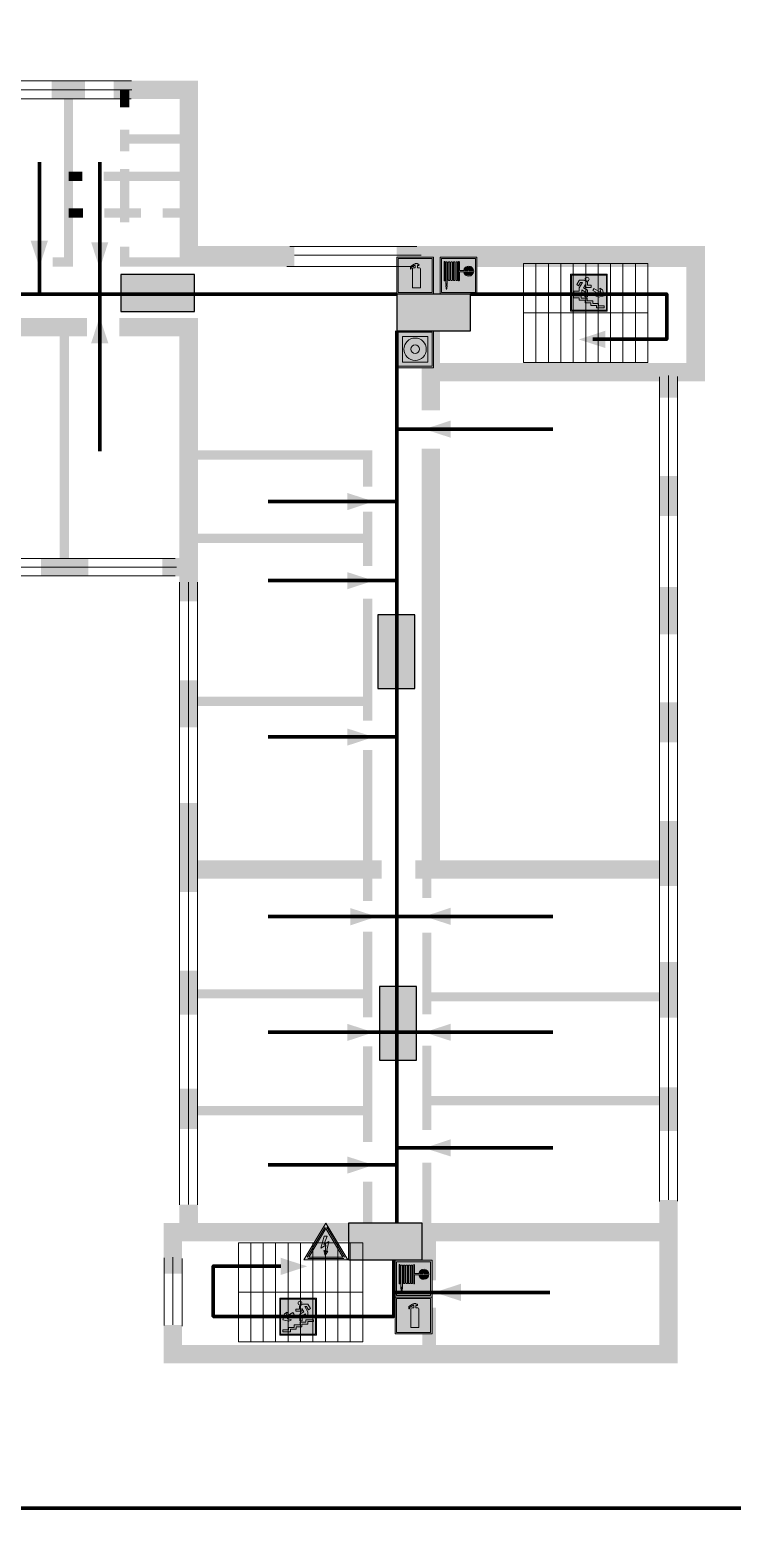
# Model space of a CAD drawing. Header units: millimetres. Extents: x 13114 to 67229, y 22859 to 38520.
# Drawn here: x 23107.4 to 23259.9, y 25458.7 to 25782.8 of the extents above; entities that cross this region are included whole.
import ezdxf

# ---------------------------------------------------------------- set-up
doc = ezdxf.new("R2010")
doc.units = ezdxf.units.MM
doc.layers.add('План_Штампы', color=7, linetype='Continuous')

# ---------------------------------------------------------------- blocks, each defined once
blk = doc.blocks.new('A$C7B4425F7')
at = {"true_color": 0xffffff}
blk.add_hatch(color=7, dxfattribs=at).paths.add_polyline_path([(0, 0), (-16, 0), (-16, -8), (0, -8)])
h = blk.add_hatch(color=126)
h.paths.add_polyline_path([(-0.2, -0.2), (-15.8, -0.2), (-15.8, -7.8), (-0.2, -7.8)])
h.paths.add_polyline_path([(-11.76, -2.03), (-11.76, -3.66), (-11.17, -3.66, -0.568275), (-11.17, -6.18), (-12.58, -6.18), (-12.58, -2.03)], flags=16)
h.paths.add_polyline_path([(-13.33, -4.12, -0.495768), (-13.59, -6.18), (-15.03, -6.18), (-15.03, -2.03), (-13.59, -2.03, -0.487973)], flags=16)
h.paths.add_polyline_path([(-10.25, -2.03), (-9.48, -2.03), (-9.48, -6.18), (-10.25, -6.18)], flags=16)
h.paths.add_polyline_path([(-13.84, -3.69), (-14.24, -3.69), (-14.24, -3.03), (-13.9, -3.03, -0.692621)], flags=0)
h.paths.add_polyline_path([(-9.15, -2.03), (-8.4, -2.03), (-8.04, -3.07), (-7.68, -2.03), (-6.93, -2.03), (-7.64, -4.1), (-6.93, -6.18), (-7.68, -6.18), (-8.04, -5.14), (-8.4, -6.18), (-9.15, -6.18), (-8.44, -4.1)], flags=16)
h.paths.add_polyline_path([(-11.76, -4.46), (-11.42, -4.46, -0.692621), (-11.36, -5.12), (-11.76, -5.12)], flags=0)
h.paths.add_polyline_path([(-13.9, -5.2), (-14.24, -5.2), (-14.24, -4.55), (-13.84, -4.55, -0.708038)], flags=0)
edge = h.paths.add_edge_path(flags=16)
edge.add_ellipse((-5.51, -4.08), major_axis=(0, 2.05), ratio=0.586184, start_angle=0, end_angle=360)
edge = h.paths.add_edge_path(flags=0)
edge.add_ellipse((-5.51, -4.08), major_axis=(0, 1.14), ratio=0.454828, start_angle=0, end_angle=360)
h.paths.add_polyline_path([(-4.13, -4.96, 0.377264), (-3.48, -4.52, 0.0555), (-3.16, -2.03), (-1.66, -2.03), (-1.66, -4.96), (-0.96, -4.96), (-0.96, -7.01), (-1.75, -7.01), (-1.75, -6.18), (-3.3, -6.18), (-3.3, -7.02), (-4.13, -7.02)], flags=16)
h.paths.add_polyline_path([(-2.73, -2.91), (-2.28, -2.91), (-2.28, -4.96), (-3.05, -4.96, 0.079136)], flags=0)
at = {"color": 126}
blk.add_lwpolyline([(-16, -8), (0, -8), (0, 0), (-16, 0)], close=True, dxfattribs=at)
blk = doc.blocks.new('вниз')
at = {"lineweight": 0, "true_color": 0xffffff}
h = blk.add_hatch(color=7, dxfattribs=at)
h.dxf.hatch_style = 1
h.paths.add_polyline_path([(40994.51, -4472.22), (40986.51, -4472.22), (40986.51, -4480.22), (40994.51, -4480.22)])
h.paths.add_polyline_path([(40994.31, -4472.42), (40994.31, -4480.01), (40986.71, -4480.01), (40986.71, -4472.42)], flags=16)
h.paths.add_polyline_path([(40988.43, -4473.53), (40989.43, -4473.53), (40990.19, -4473.96), (40990.19, -4474.6), (40991, -4474.6), (40991, -4475.06), (40989.73, -4475.06), (40989.73, -4474.46), (40989.3, -4475.18), (40990.17, -4475.7), (40990.17, -4477.11), (40989.63, -4477.11), (40989.63, -4476.01), (40988.94, -4475.59), (40988.94, -4476.46), (40988.94, -4476.46), (40987.47, -4476.46), (40987.26, -4476.46), (40987.26, -4475.92), (40988.4, -4475.92), (40988.4, -4475.2), (40989.1, -4473.99), (40988.66, -4473.99), (40988.24, -4474.7), (40987.86, -4474.47), (40988.41, -4473.56)], flags=0)
h.paths.add_polyline_path([(40990.55, -4473.29, -1), (40989.69, -4473.29, -1)], flags=0)
h.paths.add_polyline_path([(40988.85, -4476.89), (40988.85, -4477.43), (40990.1, -4477.43), (40990.1, -4477.99), (40991.34, -4477.99), (40991.34, -4478.54), (40992.59, -4478.54), (40992.59, -4479.09), (40993.83, -4479.09), (40993.83, -4479.52), (40992.17, -4479.52), (40992.17, -4478.97), (40990.91, -4478.97), (40990.91, -4478.41), (40989.68, -4478.41), (40989.68, -4477.86), (40988.43, -4477.86), (40988.43, -4477.31), (40987.6, -4477.31), (40987.18, -4477.31), (40987.18, -4476.89)], flags=0)
h.paths.add_polyline_path([(40991.61, -4475.33), (40993.12, -4476.2), (40992.9, -4475.27), (40993.48, -4475.6), (40993.83, -4476.88), (40992.56, -4477.22), (40991.97, -4476.88), (40992.9, -4476.61), (40991.38, -4475.74), (40991.58, -4475.39)], flags=0)
h.paths.add_polyline_path([(40990.19, -4473.96), (40989.43, -4473.53), (40988.43, -4473.53), (40988.41, -4473.56), (40987.86, -4474.47), (40988.24, -4474.7), (40988.66, -4473.99), (40989.1, -4473.99), (40988.4, -4475.2), (40988.4, -4475.92), (40987.26, -4475.92), (40987.26, -4476.46), (40987.47, -4476.46), (40988.94, -4476.46), (40988.94, -4476.27), (40988.94, -4475.59), (40989.63, -4476.01), (40989.63, -4477.11), (40990.17, -4477.11), (40990.17, -4475.7), (40989.3, -4475.18), (40989.73, -4474.46), (40989.73, -4475.06), (40991, -4475.06), (40991, -4474.6), (40990.19, -4474.6)], flags=0)
h.paths.add_polyline_path([(40990.55, -4473.29, 1), (40989.69, -4473.29, 1)], flags=0)
h.paths.add_polyline_path([(40991.61, -4475.33), (40991.58, -4475.39), (40991.38, -4475.74), (40992.9, -4476.61), (40991.97, -4476.88), (40992.56, -4477.22), (40993.83, -4476.88), (40993.48, -4475.6), (40992.9, -4475.27), (40993.12, -4476.2)], flags=0)
h.paths.add_polyline_path([(40990.1, -4477.43), (40988.85, -4477.43), (40988.85, -4476.89), (40987.18, -4476.89), (40987.18, -4477.31), (40987.6, -4477.31), (40988.43, -4477.31), (40988.43, -4477.86), (40989.68, -4477.86), (40989.68, -4478.41), (40990.91, -4478.41), (40990.91, -4478.97), (40992.17, -4478.97), (40992.17, -4479.52), (40993.83, -4479.52), (40993.83, -4479.09), (40992.59, -4479.09), (40992.59, -4478.54), (40991.34, -4478.54), (40991.34, -4477.99), (40990.1, -4477.99)], flags=0)
at = {"lineweight": 0}
h = blk.add_hatch(color=126, dxfattribs=at)
h.dxf.hatch_style = 1
h.paths.add_polyline_path([(40994.31, -4472.42), (40986.71, -4472.42), (40986.71, -4480.01), (40994.31, -4480.01)])
h.paths.add_polyline_path([(40988.43, -4473.53), (40989.43, -4473.53), (40990.19, -4473.96), (40990.19, -4474.6), (40991, -4474.6), (40991, -4475.06), (40989.73, -4475.06), (40989.73, -4474.46), (40989.3, -4475.18), (40990.17, -4475.7), (40990.17, -4477.11), (40989.63, -4477.11), (40989.63, -4476.01), (40988.94, -4475.59), (40988.94, -4476.46), (40988.94, -4476.46), (40987.47, -4476.46), (40987.26, -4476.46), (40987.26, -4475.92), (40988.4, -4475.92), (40988.4, -4475.2), (40989.1, -4473.99), (40988.66, -4473.99), (40988.24, -4474.7), (40987.86, -4474.47), (40988.41, -4473.56)], flags=16)
h.paths.add_polyline_path([(40990.55, -4473.29, -1), (40989.69, -4473.29, -1)], flags=16)
h.paths.add_polyline_path([(40988.85, -4476.89), (40988.85, -4477.43), (40990.1, -4477.43), (40990.1, -4477.99), (40991.34, -4477.99), (40991.34, -4478.54), (40992.59, -4478.54), (40992.59, -4479.09), (40993.83, -4479.09), (40993.83, -4479.52), (40992.17, -4479.52), (40992.17, -4478.97), (40990.91, -4478.97), (40990.91, -4478.41), (40989.68, -4478.41), (40989.68, -4477.86), (40988.43, -4477.86), (40988.43, -4477.31), (40987.6, -4477.31), (40987.18, -4477.31), (40987.18, -4476.89)], flags=16)
h.paths.add_polyline_path([(40991.61, -4475.33), (40993.12, -4476.2), (40992.9, -4475.27), (40993.48, -4475.6), (40993.83, -4476.88), (40992.56, -4477.22), (40991.97, -4476.88), (40992.9, -4476.61), (40991.38, -4475.74), (40991.58, -4475.39)], flags=16)
at = {"lineweight": 0, "true_color": 0xffffff}
h = blk.add_hatch(color=7, dxfattribs=at)
h.dxf.hatch_style = 1
h.paths.add_polyline_path([(40989.73, -4474.46), (40989.73, -4475.06), (40991, -4475.06), (40991, -4474.6), (40990.19, -4474.6), (40990.19, -4473.96), (40989.43, -4473.53), (40988.43, -4473.53), (40988.41, -4473.56), (40987.86, -4474.47), (40988.24, -4474.7), (40988.66, -4473.99), (40989.1, -4473.99), (40988.4, -4475.2), (40988.4, -4475.92), (40987.26, -4475.92), (40987.26, -4476.46), (40987.47, -4476.46), (40988.94, -4476.46), (40988.94, -4475.59), (40989.63, -4476.01), (40989.63, -4477.11), (40990.17, -4477.11), (40990.17, -4475.7), (40989.3, -4475.18)])
h.paths.add_polyline_path([(40989.69, -4473.29, 1), (40990.55, -4473.29, 1)])
h.paths.add_polyline_path([(40991.61, -4475.33), (40991.58, -4475.39), (40991.38, -4475.74), (40992.9, -4476.61), (40991.97, -4476.88), (40992.56, -4477.22), (40993.83, -4476.88), (40993.48, -4475.6), (40992.9, -4475.27), (40993.12, -4476.2)])
h.paths.add_polyline_path([(40990.1, -4477.43), (40988.85, -4477.43), (40988.85, -4476.89), (40987.18, -4476.89), (40987.18, -4477.31), (40987.6, -4477.31), (40988.43, -4477.31), (40988.43, -4477.86), (40989.68, -4477.86), (40989.68, -4478.41), (40990.91, -4478.41), (40990.91, -4478.97), (40992.17, -4478.97), (40992.17, -4479.52), (40993.83, -4479.52), (40993.83, -4479.09), (40992.59, -4479.09), (40992.59, -4478.54), (40991.34, -4478.54), (40991.34, -4477.99), (40990.1, -4477.99)])
at = {"color": 126, "lineweight": 0}
for points in [[(40986.51, -4472.22), (40994.51, -4472.22), (40994.51, -4480.22), (40986.51, -4480.22)], [(40986.71, -4472.42), (40994.31, -4472.42), (40994.31, -4480.01), (40986.71, -4480.01)]]:
    blk.add_lwpolyline(points, close=True, dxfattribs=at)
for points in [[(40987.47, -4476.46), (40987.26, -4476.46), (40987.26, -4475.92), (40988.4, -4475.92), (40988.4, -4475.2), (40989.1, -4473.99), (40988.66, -4473.99), (40988.24, -4474.7), (40987.86, -4474.47), (40988.41, -4473.56), (40988.43, -4473.53), (40989.43, -4473.53), (40990.19, -4473.96), (40990.19, -4474.6), (40991, -4474.6), (40991, -4475.06), (40989.73, -4475.06), (40989.73, -4474.46), (40989.3, -4475.18), (40990.17, -4475.7), (40990.17, -4477.11), (40989.63, -4477.11), (40989.63, -4476.01), (40988.94, -4475.59), (40988.94, -4476.46)], [(40987.6, -4477.31), (40987.18, -4477.31), (40987.18, -4476.89), (40988.85, -4476.89), (40988.85, -4477.43), (40990.1, -4477.43), (40990.1, -4477.99), (40991.34, -4477.99), (40991.34, -4478.54), (40992.59, -4478.54), (40992.59, -4479.09), (40993.83, -4479.09), (40993.83, -4479.52), (40992.17, -4479.52), (40992.17, -4478.97), (40990.91, -4478.97), (40990.91, -4478.41), (40989.68, -4478.41), (40989.68, -4477.86), (40988.43, -4477.86), (40988.43, -4477.31), (40987.6, -4477.31)], [(40987.47, -4476.46), (40988.94, -4476.46), (40988.94, -4476.27)], [(40991.58, -4475.39), (40991.38, -4475.74), (40992.9, -4476.61), (40991.97, -4476.88), (40992.56, -4477.22), (40993.83, -4476.88), (40993.48, -4475.6), (40992.9, -4475.27), (40993.12, -4476.2), (40991.61, -4475.33), (40991.58, -4475.39)]]:
    blk.add_lwpolyline(points, dxfattribs=at)
blk.add_circle((40990.12, -4473.29), 0.432, dxfattribs=at)
blk = doc.blocks.new('A$C32E8229D')
at = {"true_color": 0xffffff}
blk.add_hatch(color=7, dxfattribs=at).paths.add_polyline_path([(0, 0), (0, -8), (16, -8), (16, 0)])
h = blk.add_hatch(color=126)
h.paths.add_polyline_path([(0.2, -0.2), (15.8, -0.2), (15.8, -7.8), (0.2, -7.8)])
h.paths.add_polyline_path([(13.49, -2.05), (12.08, -2.05), (11.37, -2.63, 0.162397), (11.29, -2.84), (11.29, -3.63), (10.35, -3.63), (10.35, -4.05), (11.68, -4.05), (11.68, -3.48), (12.26, -4.28), (11.29, -5.1), (11.29, -6.78), (11.85, -6.78), (11.85, -5.44), (12.8, -4.64), (12.8, -5.94), (14.46, -5.94), (14.46, -5.39), (13.45, -5.39), (13.45, -3.97), (12.46, -2.59), (13.15, -2.59), (13.69, -3.34), (14.18, -3)], flags=16)
h.paths.add_polyline_path([(10.74, -1.82, 1), (11.8, -1.82, 1)], flags=16)
h.paths.add_polyline_path([(9.39, -3.59), (5.99, -3.59), (6.56, -3.03), (5.91, -3.03), (5.1, -3.83), (5.91, -4.64), (6.56, -4.64), (5.99, -4.09), (9.39, -4.09)], flags=16)
h.paths.add_polyline_path([(4.29, -1.08), (1.72, -1.08), (1.72, -6.6), (4.29, -6.6)], flags=16)
at = {"color": 126}
blk.add_lwpolyline([(16, -8), (0, -8), (0, 0), (16, 0)], close=True, dxfattribs=at)
blk = doc.blocks.new('вниз 3')
at = {"lineweight": 0, "true_color": 0xffffff}
h = blk.add_hatch(color=7, dxfattribs=at)
h.dxf.hatch_style = 1
h.paths.add_polyline_path([(40997.5, -4475.69), (40997.25, -4475.28), (40995.76, -4476.15), (40995.97, -4475.23), (40995.39, -4475.56), (40995.05, -4476.83), (40996.33, -4477.17), (40996.91, -4476.83), (40996, -4476.55)], flags=0)
h.paths.add_polyline_path([(40999.81, -4473.95), (41000.22, -4473.95), (41000.64, -4474.67), (41001.03, -4474.43), (41000.46, -4473.49), (41000.42, -4473.49), (40999.43, -4473.49), (40998.68, -4473.92), (40998.68, -4474.57), (40997.88, -4474.57), (40997.88, -4475), (40999.14, -4475), (40999.14, -4474.43), (40999.14, -4474.38), (40999.59, -4475.15), (40998.72, -4475.67), (40998.72, -4477.06), (40999.24, -4477.06), (40999.24, -4475.96), (40999.95, -4475.56), (40999.95, -4476.43), (41001.61, -4476.43), (41001.61, -4475.88), (41000.47, -4475.88), (41000.47, -4475.12)], flags=0)
h.paths.add_polyline_path([(40999.2, -4473.24, 1), (40998.35, -4473.24, 1)], flags=0)
h.paths.add_polyline_path([(41000.46, -4477.26), (41001.69, -4477.26), (41001.69, -4476.84), (41000.03, -4476.84), (41000.03, -4477.39), (40998.78, -4477.39), (40998.78, -4477.95), (40997.53, -4477.95), (40997.53, -4478.5), (40996.29, -4478.5), (40996.29, -4479.06), (40995.05, -4479.06), (40995.05, -4479.48), (40995.29, -4479.48), (40996.72, -4479.48), (40996.72, -4478.92), (40997.97, -4478.92), (40997.97, -4478.36), (40999.2, -4478.36), (40999.2, -4477.81), (41000.46, -4477.81)], flags=0)
h.paths.add_polyline_path([(41002.37, -4472.17), (40994.37, -4472.17), (40994.37, -4480.17), (41002.37, -4480.17)])
h.paths.add_polyline_path([(41002.16, -4479.96), (40994.57, -4479.96), (40994.57, -4472.37), (41002.16, -4472.37)], flags=16)
h.paths.add_polyline_path([(41001.61, -4475.88), (41001.61, -4476.43), (40999.95, -4476.43), (40999.95, -4475.56), (40999.24, -4475.96), (40999.24, -4477.06), (40998.72, -4477.06), (40998.72, -4475.67), (40999.59, -4475.15), (40999.14, -4474.38), (40999.14, -4474.43), (40999.14, -4475), (40997.88, -4475), (40997.88, -4474.57), (40998.68, -4474.57), (40998.68, -4473.92), (40999.43, -4473.49), (41000.42, -4473.49), (41000.46, -4473.49), (41001.03, -4474.43), (41000.64, -4474.67), (41000.22, -4473.95), (40999.81, -4473.95), (41000.47, -4475.12), (41000.47, -4475.88)], flags=0)
h.paths.add_polyline_path([(41001.69, -4476.84), (41001.69, -4477.26), (41000.46, -4477.26), (41000.46, -4477.81), (40999.2, -4477.81), (40999.2, -4478.36), (40997.97, -4478.36), (40997.97, -4478.92), (40996.72, -4478.92), (40996.72, -4479.48), (40995.05, -4479.48), (40995.05, -4479.06), (40996.29, -4479.06), (40996.29, -4478.5), (40997.53, -4478.5), (40997.53, -4477.95), (40998.78, -4477.95), (40998.78, -4477.39), (41000.03, -4477.39), (41000.03, -4476.84)], flags=0)
h.paths.add_polyline_path([(40998.35, -4473.24, -1), (40999.2, -4473.24, -1)], flags=0)
h.paths.add_polyline_path([(40997.5, -4475.69), (40996, -4476.55), (40996.91, -4476.83), (40996.33, -4477.17), (40995.05, -4476.83), (40995.39, -4475.56), (40995.97, -4475.23), (40995.76, -4476.15), (40997.25, -4475.28)], flags=0)
at = {"lineweight": 0}
h = blk.add_hatch(color=126, dxfattribs=at)
h.dxf.hatch_style = 1
h.paths.add_polyline_path([(41002.16, -4472.37), (40994.57, -4472.37), (40994.57, -4479.96), (41002.16, -4479.96)])
h.paths.add_polyline_path([(40995.97, -4475.23), (40995.76, -4476.15), (40997.25, -4475.28), (40997.5, -4475.69), (40996, -4476.55), (40996.91, -4476.83), (40996.33, -4477.17), (40995.05, -4476.83), (40995.39, -4475.56)], flags=16)
h.paths.add_polyline_path([(40997.88, -4474.57), (40998.68, -4474.57), (40998.68, -4473.92), (40999.43, -4473.49), (41000.42, -4473.49), (41000.46, -4473.49), (41001.03, -4474.43), (41000.64, -4474.67), (41000.22, -4473.95), (40999.81, -4473.95), (41000.47, -4475.12), (41000.47, -4475.88), (41001.61, -4475.88), (41001.61, -4476.43), (40999.95, -4476.43), (40999.95, -4475.56), (40999.24, -4475.96), (40999.24, -4477.06), (40998.72, -4477.06), (40998.72, -4475.67), (40999.59, -4475.15), (40999.14, -4474.38), (40999.14, -4474.43), (40999.14, -4475), (40997.88, -4475)], flags=16)
h.paths.add_polyline_path([(40998.35, -4473.24, -1), (40999.2, -4473.24, -1)], flags=16)
h.paths.add_polyline_path([(40997.53, -4477.95), (40998.78, -4477.95), (40998.78, -4477.39), (41000.03, -4477.39), (41000.03, -4476.84), (41001.69, -4476.84), (41001.69, -4477.26), (41000.46, -4477.26), (41000.46, -4477.81), (40999.2, -4477.81), (40999.2, -4478.36), (40997.97, -4478.36), (40997.97, -4478.92), (40996.72, -4478.92), (40996.72, -4479.48), (40995.05, -4479.48), (40995.05, -4479.06), (40996.29, -4479.06), (40996.29, -4478.5), (40997.53, -4478.5)], flags=16)
at = {"lineweight": 0, "true_color": 0xffffff}
h = blk.add_hatch(color=7, dxfattribs=at)
h.dxf.hatch_style = 1
h.paths.add_polyline_path([(40999.2, -4473.24, 1), (40998.35, -4473.24, 1)])
h.paths.add_polyline_path([(40999.81, -4473.95), (41000.22, -4473.95), (41000.64, -4474.67), (41001.03, -4474.43), (41000.46, -4473.49), (41000.42, -4473.49), (40999.43, -4473.49), (40998.68, -4473.92), (40998.68, -4474.57), (40997.88, -4474.57), (40997.88, -4475), (40999.14, -4475), (40999.14, -4474.43), (40999.14, -4474.38), (40999.59, -4475.15), (40998.72, -4475.67), (40998.72, -4477.06), (40999.24, -4477.06), (40999.24, -4475.96), (40999.95, -4475.56), (40999.95, -4476.43), (41001.61, -4476.43), (41001.61, -4475.88), (41000.47, -4475.88), (41000.47, -4475.12)])
h.paths.add_polyline_path([(40999.2, -4477.81), (41000.46, -4477.81), (41000.46, -4477.26), (41001.69, -4477.26), (41001.69, -4476.84), (41000.03, -4476.84), (41000.03, -4477.39), (40998.78, -4477.39), (40998.78, -4477.95), (40997.53, -4477.95), (40997.53, -4478.5), (40996.29, -4478.5), (40996.29, -4479.06), (40995.05, -4479.06), (40995.05, -4479.48), (40995.29, -4479.48), (40996.72, -4479.48), (40996.72, -4478.92), (40997.97, -4478.92), (40997.97, -4478.36), (40999.2, -4478.36)])
h.paths.add_polyline_path([(40997.5, -4475.69), (40997.25, -4475.28), (40995.76, -4476.15), (40995.97, -4475.23), (40995.39, -4475.56), (40995.05, -4476.83), (40996.33, -4477.17), (40996.91, -4476.83), (40996, -4476.55)])
at = {"color": 126, "lineweight": 0}
for points in [[(40994.37, -4472.17), (41002.37, -4472.17), (41002.37, -4480.17), (40994.37, -4480.17)], [(40994.57, -4472.37), (41002.16, -4472.37), (41002.16, -4479.96), (40994.57, -4479.96)]]:
    blk.add_lwpolyline(points, close=True, dxfattribs=at)
for points in [[(40999.14, -4474.43), (40999.14, -4475), (40997.88, -4475), (40997.88, -4474.57), (40998.68, -4474.57), (40998.68, -4473.92), (40999.43, -4473.49), (41000.42, -4473.49), (41000.46, -4473.49), (41001.03, -4474.43), (41000.64, -4474.67), (41000.22, -4473.95), (40999.81, -4473.95), (41000.47, -4475.12), (41000.47, -4475.88), (41001.61, -4475.88), (41001.61, -4476.43), (40999.95, -4476.43), (40999.95, -4475.56), (40999.24, -4475.96), (40999.24, -4477.06), (40998.72, -4477.06), (40998.72, -4475.67), (40999.59, -4475.15), (40999.14, -4474.38), (40999.14, -4474.43)], [(40995.05, -4476.83), (40995.39, -4475.56), (40995.97, -4475.23), (40995.76, -4476.15), (40997.25, -4475.28), (40997.5, -4475.69), (40996, -4476.55), (40996.91, -4476.83), (40996.33, -4477.17), (40995.05, -4476.83)], [(40995.29, -4479.48), (40995.05, -4479.48), (40995.05, -4479.06), (40996.29, -4479.06), (40996.29, -4478.5), (40997.53, -4478.5), (40997.53, -4477.95), (40998.78, -4477.95), (40998.78, -4477.39), (41000.03, -4477.39), (41000.03, -4476.84), (41001.69, -4476.84), (41001.69, -4477.26), (41000.46, -4477.26), (41000.46, -4477.81), (40999.2, -4477.81), (40999.2, -4478.36), (40997.97, -4478.36), (40997.97, -4478.92), (40996.72, -4478.92), (40996.72, -4479.48), (40995.05, -4479.48)]]:
    blk.add_lwpolyline(points, dxfattribs=at)
blk.add_circle((40998.77, -4473.24), 0.426, dxfattribs=at)
blk = doc.blocks.new('A$C3AD82952')
at = {"true_color": 0xf5f5ff}
h = blk.add_hatch(color=7, dxfattribs=at)
h.dxf.hatch_style = 1
h.paths.add_polyline_path([(8.21, 8.73, 0.414214), (7.89, 9.05), (7.22, 9.05), (7.22, 9.92), (7.59, 9.92, 1), (7.57, 10.36), (7.22, 10.36), (7.22, 10.6), (6.43, 10.6), (6.43, 10.36), (6.01, 10.36), (4.74, 9.59), (4.74, 8.69), (4.98, 8.73), (4.98, 9.26), (6.12, 9.91), (6.43, 9.91), (6.43, 9.05), (5.76, 9.05, 0.414214), (5.44, 8.73), (5.44, 2.2), (8.21, 2.2)], flags=0)
h.paths.add_polyline_path([(12.8, 12.8), (0, 12.8), (0, 0), (12.8, 0)])
h.paths.add_polyline_path([(0.51, 12.29), (12.29, 12.29), (12.29, 0.51), (0.51, 0.51)], flags=16)
h.paths.add_polyline_path([(4.74, 9.59), (6.01, 10.36), (6.43, 10.36), (6.43, 10.6), (7.22, 10.6), (7.22, 10.36), (7.59, 10.36, -0.94586), (7.59, 9.92), (7.22, 9.92), (7.22, 9.05), (7.89, 9.05, -0.414214), (8.21, 8.73), (8.21, 2.2), (5.44, 2.2), (5.44, 8.73, -0.414214), (5.76, 9.05), (6.43, 9.05), (6.43, 9.91), (6.12, 9.91), (4.98, 9.26), (4.98, 8.73), (4.74, 8.69)], flags=0)
h = blk.add_hatch(color=242)
h.dxf.hatch_style = 1
h.paths.add_polyline_path([(12.29, 12.29), (0.51, 12.29), (0.51, 0.51), (12.29, 0.51)])
h.paths.add_polyline_path([(4.74, 8.69), (4.74, 9.59), (6.01, 10.36), (6.43, 10.36), (6.43, 10.6), (7.22, 10.6), (7.22, 10.36), (7.59, 10.36, -0.94586), (7.59, 9.92), (7.22, 9.92), (7.22, 9.05), (7.89, 9.05, -0.414214), (8.21, 8.73), (8.21, 2.2), (5.44, 2.2), (5.44, 8.73, -0.414214), (5.76, 9.05), (6.43, 9.05), (6.43, 9.91), (6.12, 9.91), (4.98, 9.26), (4.98, 8.73)], flags=16)
h = blk.add_hatch(color=7, dxfattribs=at)
h.dxf.hatch_style = 1
h.paths.add_polyline_path([(8.21, 8.73, 0.414214), (7.89, 9.05), (7.22, 9.05), (7.22, 9.92), (7.59, 9.92, 1), (7.57, 10.36), (7.22, 10.36), (7.22, 10.6), (6.43, 10.6), (6.43, 10.36), (6.01, 10.36), (4.74, 9.59), (4.74, 8.69), (4.98, 8.73), (4.98, 9.26), (6.12, 9.91), (6.43, 9.91), (6.43, 9.05), (5.76, 9.05, 0.414214), (5.44, 8.73), (5.44, 2.2), (8.21, 2.2)])
at = {"color": 242, "lineweight": 5}
for p, q in [((0, 0), (0, 12.8)), ((0, 12.8), (12.8, 12.8)), ((7.22, 10.6), (6.43, 10.6)), ((6.43, 10.6), (6.43, 10.36)), ((7.22, 10.36), (7.22, 10.6)), ((12.8, 0), (12.8, 12.8)), ((6.01, 10.36), (4.74, 9.59)), ((4.74, 9.59), (4.74, 8.69)), ((4.74, 8.69), (4.98, 8.73)), ((4.98, 9.26), (6.12, 9.91)), ((4.98, 8.73), (4.98, 9.26)), ((5.44, 2.2), (5.44, 8.73)), ((5.76, 9.05), (6.43, 9.05)), ((6.01, 10.36), (6.43, 10.36)), ((6.12, 9.91), (6.43, 9.91)), ((6.43, 9.91), (6.43, 9.05)), ((7.59, 10.36), (7.22, 10.36)), ((7.22, 9.05), (7.22, 9.92)), ((7.59, 9.92), (7.22, 9.92)), ((7.89, 9.05), (7.22, 9.05)), ((8.21, 2.2), (8.21, 8.73)), ((0, 0), (12.8, 0)), ((5.44, 2.2), (8.21, 2.2))]:
    blk.add_line(p, q, dxfattribs=at)
blk.add_lwpolyline([(0.51, 12.29), (12.29, 12.29), (12.29, 0.51), (0.51, 0.51)], close=True, dxfattribs=at)
for centre, radius, start, end in [((5.76, 8.73), 0.32, 90, 180), ((7.58, 10.14), 0.223, 273.1875, 86.8125), ((7.89, 8.73), 0.32, 0, 90)]:
    blk.add_arc(centre, radius, start, end, dxfattribs=at)
blk = doc.blocks.new('A$C37112FD5')
at = {"true_color": 0xf5f5ff}
h = blk.add_hatch(color=7, dxfattribs=at)
h.dxf.hatch_style = 1
h.paths.add_polyline_path([(12.8, -7.4), (0, -7.4), (0, -20.2), (12.8, -20.2)])
h.paths.add_polyline_path([(12.29, -7.91), (12.29, -19.69), (0.51, -19.69), (0.51, -7.91)], flags=16)
h.paths.add_polyline_path([(4.98, -9.04, -0.42597), (5.17, -9.22), (5.17, -12.25), (5.17, -15.29, -0.432244), (4.98, -15.47), (4.83, -15.47, -0.42597), (4.64, -15.29), (4.64, -12.25), (4.64, -9.22, -0.432244), (4.83, -9.04)], flags=0)
h.paths.add_polyline_path([(4.28, -9.22), (4.28, -12.25), (4.28, -15.29, -0.432244), (4.09, -15.47), (3.94, -15.47, -0.42597), (3.75, -15.29), (3.75, -12.25), (3.75, -9.22, -0.432244), (3.94, -9.04), (4.09, -9.04, -0.42597)], flags=0)
h.paths.add_polyline_path([(5.72, -9.04), (5.87, -9.04, -0.42597), (6.06, -9.22), (6.06, -12.25), (6.06, -15.29, -0.432244), (5.87, -15.47), (5.72, -15.47, -0.42597), (5.53, -15.29), (5.53, -12.25), (5.53, -9.22, -0.432244)], flags=0)
h.paths.add_polyline_path([(6.42, -8.9), (6.5, -8.9, -0.42597), (6.69, -9.08), (6.69, -12.03), (8.21, -12.03, -15.824349), (8.21, -12.47), (6.69, -12.47), (6.69, -15.42, -0.432244), (6.5, -15.6), (6.42, -15.6)], flags=0)
h.paths.add_polyline_path([(3.39, -9.22), (3.39, -12.25), (3.39, -15.29, -0.432244), (3.2, -15.47), (3.05, -15.47, -0.42597), (2.85, -15.29), (2.85, -12.25), (2.85, -9.22, -0.432244), (3.05, -9.04), (3.2, -9.04, -0.42597)], flags=0)
h.paths.add_polyline_path([(2.5, -9.22), (2.5, -16.71), (1.96, -16.71), (1.96, -9.22, -0.432244), (2.15, -9.04), (2.31, -9.04, -0.42597)], flags=0)
h.paths.add_polyline_path([(1.61, -8.9), (1.61, -15.6), (1.57, -15.6, -0.42597), (1.37, -15.42), (1.37, -12.03), (1.37, -9.09, -0.432244), (1.57, -8.9)], flags=0)
h.paths.add_polyline_path([(9.76, -10.81), (9.76, -12.03), (8.49, -12.03, -0.336371)], flags=0)
h.paths.add_polyline_path([(8.49, -12.47), (9.76, -12.47), (9.76, -13.7, -0.336371)], flags=0)
h.paths.add_polyline_path([(10.11, -10.81, -0.336371), (11.38, -12.03), (10.11, -12.03)], flags=0)
h.paths.add_polyline_path([(10.11, -12.47), (11.38, -12.47, -0.336371), (10.11, -13.7)], flags=0)
h.paths.add_polyline_path([(2.5, -16.84), (2.5, -17.05), (1.97, -17.05), (1.97, -16.84)], flags=0)
h.paths.add_polyline_path([(2.5, -17.24, -0.033778), (2.24, -18.6, -0.033778), (1.97, -17.24)], flags=0)
h = blk.add_hatch(color=242)
h.dxf.hatch_style = 1
h.paths.add_polyline_path([(12.29, -7.91), (0.51, -7.91), (0.51, -19.69), (12.29, -19.69)])
h.paths.add_polyline_path([(6.42, -15.6), (6.42, -8.9), (6.5, -8.9, -0.42597), (6.69, -9.08), (6.69, -12.03), (8.21, -12.03, -15.824349), (8.21, -12.47), (6.69, -12.47), (6.69, -15.42, -0.432244), (6.5, -15.6)], flags=16)
h.paths.add_polyline_path([(5.87, -15.47), (5.72, -15.47, -0.42597), (5.53, -15.29), (5.53, -12.25), (5.53, -9.22, -0.432244), (5.72, -9.04), (5.87, -9.04, -0.42597), (6.06, -9.22), (6.06, -12.25), (6.06, -15.29, -0.432244)], flags=16)
h.paths.add_polyline_path([(4.98, -15.47), (4.83, -15.47, -0.42597), (4.64, -15.29), (4.64, -12.25), (4.64, -9.22, -0.432244), (4.83, -9.04), (4.98, -9.04, -0.42597), (5.17, -9.22), (5.17, -12.25), (5.17, -15.29, -0.432244)], flags=16)
h.paths.add_polyline_path([(4.09, -15.47), (3.94, -15.47, -0.42597), (3.75, -15.29), (3.75, -12.25), (3.75, -9.22, -0.432244), (3.94, -9.04), (4.09, -9.04, -0.42597), (4.28, -9.22), (4.28, -12.25), (4.28, -15.29, -0.432244)], flags=16)
h.paths.add_polyline_path([(3.2, -15.47), (3.05, -15.47, -0.42597), (2.85, -15.29), (2.85, -12.25), (2.85, -9.22, -0.432244), (3.05, -9.04), (3.2, -9.04, -0.42597), (3.39, -9.22), (3.39, -12.25), (3.39, -15.29, -0.432244)], flags=16)
h.paths.add_polyline_path([(2.5, -17.05), (1.97, -17.05), (1.97, -16.84), (2.5, -16.84)], flags=16)
h.paths.add_polyline_path([(2.5, -17.24, -0.033778), (2.24, -18.6, -0.033778), (1.97, -17.24)], flags=16)
h.paths.add_polyline_path([(2.5, -16.71), (1.96, -16.71), (1.96, -9.22, -0.432244), (2.15, -9.04), (2.31, -9.04, -0.42597), (2.5, -9.22)], flags=16)
h.paths.add_polyline_path([(1.61, -15.6), (1.57, -15.6, -0.42597), (1.37, -15.42), (1.37, -12.03), (1.37, -9.09, -0.432244), (1.57, -8.9), (1.61, -8.9)], flags=16)
h.paths.add_polyline_path([(8.49, -12.47), (9.76, -12.47), (9.76, -13.7, -0.336371)], flags=0)
h.paths.add_polyline_path([(10.11, -13.7), (10.11, -12.47), (11.38, -12.47, -0.336371)], flags=0)
h.paths.add_polyline_path([(8.49, -12.03, -0.336371), (9.76, -10.81), (9.76, -12.03)], flags=0)
h.paths.add_polyline_path([(10.11, -12.03), (10.11, -10.81, -0.336371), (11.38, -12.03)], flags=0)
h = blk.add_hatch(color=7, dxfattribs=at)
h.dxf.hatch_style = 1
h.paths.add_polyline_path([(1.61, -8.9), (1.57, -8.9, 0.432244), (1.37, -9.09), (1.37, -12.03), (1.37, -15.42, 0.42597), (1.57, -15.6), (1.61, -15.6)])
h.paths.add_polyline_path([(2.5, -9.22, 0.42597), (2.31, -9.04), (2.15, -9.04, 0.432244), (1.96, -9.22), (1.96, -16.71), (2.5, -16.71)])
h.paths.add_polyline_path([(2.5, -16.84), (1.97, -16.84), (1.97, -17.05), (2.5, -17.05)])
h.paths.add_polyline_path([(2.5, -17.24), (1.97, -17.24, 0.033778), (2.24, -18.6, 0.033778)])
h.paths.add_polyline_path([(3.39, -12.25), (3.39, -9.22, 0.42597), (3.2, -9.04), (3.05, -9.04, 0.432244), (2.85, -9.22), (2.85, -12.25), (2.85, -15.29, 0.42597), (3.05, -15.47), (3.2, -15.47, 0.432244), (3.39, -15.29)])
h.paths.add_polyline_path([(4.28, -12.25), (4.28, -9.22, 0.42597), (4.09, -9.04), (3.94, -9.04, 0.432244), (3.75, -9.22), (3.75, -12.25), (3.75, -15.29, 0.42597), (3.94, -15.47), (4.09, -15.47, 0.432244), (4.28, -15.29)])
h.paths.add_polyline_path([(5.17, -12.25), (5.17, -9.22, 0.42597), (4.98, -9.04), (4.83, -9.04, 0.432244), (4.64, -9.22), (4.64, -12.25), (4.64, -15.29, 0.42597), (4.83, -15.47), (4.98, -15.47, 0.432244), (5.17, -15.29)])
h.paths.add_polyline_path([(6.06, -12.25), (6.06, -9.22, 0.42597), (5.87, -9.04), (5.72, -9.04, 0.432244), (5.53, -9.22), (5.53, -12.25), (5.53, -15.29, 0.42597), (5.72, -15.47), (5.87, -15.47, 0.432244), (6.06, -15.29)])
h.paths.add_polyline_path([(6.69, -12.47), (8.21, -12.47, 15.824349), (8.21, -12.03), (6.69, -12.03), (6.69, -9.08, 0.42597), (6.5, -8.9), (6.42, -8.9), (6.42, -15.6), (6.5, -15.6, 0.432244), (6.69, -15.42)])
h.paths.add_polyline_path([(8.49, -12.47), (9.76, -12.47), (9.76, -13.7, -0.336371)], flags=16)
h.paths.add_polyline_path([(8.49, -12.03, -0.336371), (9.76, -10.81), (9.76, -12.03)], flags=16)
h.paths.add_polyline_path([(10.11, -12.47), (11.38, -12.47, -0.336371), (10.11, -13.7)], flags=16)
h.paths.add_polyline_path([(10.11, -12.03), (10.11, -10.81, -0.336371), (11.38, -12.03)], flags=16)
h = blk.add_hatch(color=242)
h.dxf.hatch_style = 1
h.paths.add_polyline_path([(9.76, -10.81, 0.336371), (8.49, -12.03), (9.76, -12.03)])
h.paths.add_polyline_path([(10.11, -10.81), (10.11, -12.03), (11.38, -12.03, 0.336371)])
h.paths.add_polyline_path([(11.38, -12.47), (10.11, -12.47), (10.11, -13.7, 0.336371)])
h.paths.add_polyline_path([(9.76, -12.47), (8.49, -12.47, 0.336371), (9.76, -13.7)])
at = {"color": 242, "lineweight": 5}
for p, q in [((0, -20.2), (0, -7.4)), ((0, -7.4), (12.8, -7.4)), ((1.37, -12.03), (1.37, -9.08)), ((1.57, -8.9), (1.61, -8.9)), ((1.61, -8.9), (1.61, -15.6)), ((1.96, -16.71), (1.96, -9.22)), ((2.15, -9.04), (2.31, -9.04)), ((2.5, -16.71), (2.5, -9.22)), ((2.85, -12.25), (2.85, -9.22)), ((3.05, -9.04), (3.2, -9.04)), ((3.39, -12.25), (3.39, -9.22)), ((3.75, -12.25), (3.75, -9.22)), ((3.94, -9.04), (4.09, -9.04)), ((4.28, -12.25), (4.28, -9.22)), ((4.64, -12.25), (4.64, -9.22)), ((4.83, -9.04), (4.98, -9.04)), ((5.17, -12.25), (5.17, -9.22)), ((5.53, -12.25), (5.53, -9.22)), ((5.72, -9.04), (5.87, -9.04)), ((6.06, -12.25), (6.06, -9.22)), ((6.42, -8.9), (6.42, -15.6)), ((6.5, -8.9), (6.42, -8.9)), ((6.69, -12.03), (6.69, -9.08)), ((12.8, -20.2), (12.8, -7.4)), ((1.37, -12.03), (1.37, -15.42)), ((2.85, -12.25), (2.85, -15.29)), ((3.05, -15.47), (3.2, -15.47)), ((3.39, -12.25), (3.39, -15.29)), ((3.75, -12.25), (3.75, -15.29)), ((3.94, -15.47), (4.09, -15.47)), ((4.28, -12.25), (4.28, -15.29)), ((4.64, -12.25), (4.64, -15.29)), ((4.83, -15.47), (4.98, -15.47)), ((5.17, -12.25), (5.17, -15.29)), ((5.53, -12.25), (5.53, -15.29)), ((5.72, -15.47), (5.87, -15.47)), ((6.06, -12.25), (6.06, -15.29)), ((8.21, -12.03), (6.69, -12.03)), ((8.21, -12.47), (6.69, -12.47)), ((6.69, -12.47), (6.69, -15.42)), ((9.76, -12.03), (8.49, -12.03)), ((9.76, -12.47), (8.49, -12.47)), ((9.76, -10.81), (9.76, -12.03)), ((9.76, -12.47), (9.76, -13.7)), ((10.11, -10.81), (10.11, -12.03)), ((11.38, -12.03), (10.11, -12.03)), ((11.38, -12.47), (10.11, -12.47)), ((10.11, -12.47), (10.11, -13.7)), ((0, -20.2), (12.8, -20.2)), ((1.57, -15.6), (1.61, -15.6)), ((1.96, -16.71), (2.5, -16.71)), ((1.97, -16.84), (2.5, -16.84)), ((1.97, -17.05), (1.97, -16.84)), ((2.5, -17.05), (1.97, -17.05)), ((1.97, -17.24), (2.5, -17.24)), ((2.5, -16.84), (2.5, -17.05)), ((6.42, -15.6), (6.5, -15.6))]:
    blk.add_line(p, q, dxfattribs=at)
blk.add_lwpolyline([(0.51, -7.91), (12.29, -7.91), (12.29, -19.69), (0.51, -19.69)], close=True, dxfattribs=at)
for centre, radius, start, end in [((1.56, -9.09), 0.182, 87.1027, 180.6071), ((2.15, -9.22), 0.182, 87.1027, 180.6071), ((2.32, -9.22), 0.182, 359.3929, 92.8973), ((3.04, -9.22), 0.182, 87.1027, 180.6071), ((3.21, -9.22), 0.182, 359.3929, 92.8973), ((3.93, -9.22), 0.182, 87.1027, 180.6071), ((4.1, -9.22), 0.182, 359.3929, 92.8973), ((4.82, -9.22), 0.182, 87.1027, 180.6071), ((4.99, -9.22), 0.182, 359.3929, 92.8973), ((5.71, -9.22), 0.182, 87.1027, 180.6071), ((5.88, -9.22), 0.182, 359.3929, 92.8973), ((6.51, -9.09), 0.182, 359.3929, 92.8973), ((1.56, -15.42), 0.182, 179.3929, 272.8973), ((3.04, -15.29), 0.182, 179.3929, 272.8973), ((3.21, -15.29), 0.182, 267.1027, 0.6071), ((3.93, -15.29), 0.182, 179.3929, 272.8973), ((4.1, -15.29), 0.182, 267.1027, 0.6071), ((4.82, -15.29), 0.182, 179.3929, 272.8973), ((4.99, -15.29), 0.182, 267.1027, 0.6071), ((5.71, -15.29), 0.182, 179.3929, 272.8973), ((5.88, -15.29), 0.182, 267.1027, 0.6071), ((6.51, -15.42), 0.182, 267.1027, 0.6071), ((9.93, -12.25), 1.74, 187.2319, 172.7681), ((9.93, -12.25), 1.46, 96.9927, 171.3585), ((9.93, -12.25), 1.46, 188.6415, 263.0073), ((9.93, -12.25), 1.46, 8.6415, 83.0073), ((9.93, -12.25), 1.46, 276.9927, 351.3585), ((12.17, -15.98), 10.27, 187.041, 194.7793), ((-7.7, -15.98), 10.27, 345.2207, 352.959)]:
    blk.add_arc(centre, radius, start, end, dxfattribs=at)
blk = doc.blocks.new('A$C54414219')
at = {"true_color": 0xffffff}
h = blk.add_hatch(color=7, dxfattribs=at)
h.paths.add_polyline_path([(2.39, -9.45), (2.39, -18.3), (11.23, -18.3), (11.23, -9.45)], flags=0)
h.paths.add_polyline_path([(10.71, -13.87, -1), (2.92, -13.87, -1)], flags=0)
h.paths.add_polyline_path([(8.3, -13.87, -1), (5.33, -13.87, -1)], flags=0)
h.paths.add_polyline_path([(0.41, -7.47), (0.41, -20.27), (13.21, -20.27), (13.21, -7.47)])
h.paths.add_polyline_path([(0.92, -19.77), (12.71, -19.77), (12.71, -7.98), (0.92, -7.98)], flags=16)
h.paths.add_polyline_path([(11.23, -9.45), (11.23, -18.3), (2.39, -18.3), (2.39, -9.45)], flags=0)
at = {"lineweight": 5}
h = blk.add_hatch(color=242, dxfattribs=at)
h.paths.add_polyline_path([(12.71, -7.98), (0.92, -7.98), (0.92, -19.77), (12.71, -19.77)])
h.paths.add_polyline_path([(11.23, -18.3), (2.39, -18.3), (2.39, -9.45), (11.23, -9.45)], flags=16)
h.paths.add_polyline_path([(10.71, -13.87, -1), (2.92, -13.87, -1)], flags=0)
h.paths.add_polyline_path([(8.3, -13.87, -1), (5.33, -13.87, -1)], flags=0)
at = {"true_color": 0xffffff}
h = blk.add_hatch(color=7, dxfattribs=at)
h.paths.add_polyline_path([(2.39, -9.45), (2.39, -18.3), (11.23, -18.3), (11.23, -9.45)])
h.paths.add_polyline_path([(10.71, -13.87, -1), (2.92, -13.87, -1)], flags=16)
h.paths.add_polyline_path([(8.3, -13.87, -1), (5.33, -13.87, -1)], flags=0)
at = {"lineweight": 5}
h = blk.add_hatch(color=242, dxfattribs=at)
h.paths.add_polyline_path([(2.92, -13.87, 1), (10.71, -13.87, 1)])
h.paths.add_polyline_path([(8.3, -13.87, -1), (5.33, -13.87, -1)], flags=16)
at = {"color": 242, "lineweight": 5}
for p, q in [((0.41, -20.27), (0.41, -7.47)), ((0.41, -7.47), (13.21, -7.47)), ((0.41, -7.47), (13.21, -7.47)), ((13.21, -20.27), (13.21, -7.47)), ((0.41, -20.27), (13.21, -20.27))]:
    blk.add_line(p, q, dxfattribs=at)
for points in [[(0.92, -7.98), (12.71, -7.98), (12.71, -19.77), (0.92, -19.77)], [(2.39, -9.45), (11.23, -9.45), (11.23, -18.3), (2.39, -18.3)]]:
    blk.add_lwpolyline(points, close=True, dxfattribs=at)
for radius in [3.89, 1.49]:
    blk.add_circle((6.81, -13.87), radius, dxfattribs=at)
blk = doc.blocks.new('A$C3E6D3DDE')
at = {"lineweight": 5}
h = blk.add_hatch(color=40, dxfattribs=at)
h.paths.add_polyline_path([(24.1, 1.45), (16.46, -11.35), (31.74, -11.35)])
h.paths.add_polyline_path([(24.09, -0.46), (30.03, -10.41), (18.14, -10.41)], flags=16)
h.paths.add_polyline_path([(24.54, -3.08), (23.41, -6.02), (25.13, -5.01), (24.33, -8.5), (24.82, -8.27), (23.79, -9.86), (23.4, -8.04), (23.8, -8.43), (24.04, -6.29), (22.39, -7.25), (23.44, -3.08)], flags=0)
h = blk.add_hatch(color=256, dxfattribs=at)
h.paths.add_polyline_path([(24.37, 0.03, 0.567511), (23.82, 0.03), (17.59, -10.4, 0.582454), (17.86, -10.88), (30.32, -10.88, 0.582149), (30.6, -10.4)])
h.paths.add_polyline_path([(24.09, -0.46), (18.14, -10.41), (30.03, -10.41)], flags=16)
h.paths.add_polyline_path([(24.54, -3.08), (23.41, -6.02), (25.13, -5.01), (24.33, -8.5), (24.82, -8.27), (23.79, -9.86), (23.4, -8.04), (23.8, -8.43), (24.04, -6.29), (22.39, -7.25), (23.44, -3.08)], flags=0)
h = blk.add_hatch(color=40, dxfattribs=at)
h.paths.add_polyline_path([(24.09, -0.46), (18.14, -10.41), (30.03, -10.41)])
h.paths.add_polyline_path([(24.82, -8.27), (23.79, -9.86), (23.4, -8.04), (23.8, -8.43), (24.04, -6.29), (22.39, -7.25), (23.44, -3.08), (24.54, -3.08), (23.41, -6.02), (25.13, -5.01), (24.33, -8.5)], flags=16)
at = {"color": 40, "lineweight": 5}
for p, q in [((16.46, -11.35), (24.1, 1.45)), ((24.1, 1.45), (31.74, -11.35))]:
    blk.add_line(p, q, dxfattribs=at)
at = {"lineweight": 5}
for p, q in [((17.59, -10.4), (23.82, 0.03)), ((24.37, 0.03), (30.6, -10.4)), ((18.14, -10.41), (24.09, -0.46)), ((23.44, -3.08), (22.39, -7.25)), ((23.41, -6.02), (24.54, -3.08)), ((25.13, -5.01), (23.41, -6.02)), ((24.54, -3.08), (23.44, -3.08)), ((24.09, -0.46), (30.03, -10.41)), ((24.33, -8.5), (25.13, -5.01)), ((22.39, -7.25), (24.04, -6.29)), ((23.8, -8.43), (23.4, -8.04)), ((23.4, -8.04), (23.79, -9.86)), ((23.79, -9.86), (24.82, -8.27)), ((24.04, -6.29), (23.8, -8.43)), ((24.82, -8.27), (24.33, -8.5)), ((17.86, -10.88), (30.32, -10.88)), ((18.14, -10.41), (30.03, -10.41))]:
    blk.add_line(p, q, dxfattribs=at)
at = {"color": 50, "lineweight": 5}
blk.add_line((31.74, -11.35), (16.46, -11.35), dxfattribs=at)

msp = doc.modelspace()

# ---------------------------------------------------------------- linework, layer by layer
at = {"color": 6, "lineweight": 100}
for points in [[(22890.71, 25461.78), (23490.71, 25461.78), (23490.71, 25856.78), (22890.71, 25856.78)], [(22890.71, 25066.78), (23490.71, 25066.78), (23490.71, 25461.78), (22890.71, 25461.78)]]:
    msp.add_lwpolyline(points, close=True, dxfattribs=at)
at = {"lineweight": 0}
for points, const_width in [([(23112.15, 25769.76), (23119.38, 25769.76)], 4), ([(23125.63, 25769.76), (23141.93, 25769.76), (23141.93, 25733.85), (23164.85, 25733.85)], 4), ([(23112.33, 25732.36), (23115.8, 25732.36), (23115.8, 25769.11)], 2), ([(23127.97, 25765.92), (23127.97, 25769.77)], 2), ([(23127.97, 25756.4), (23127.97, 25761.11)], 2), ([(23127.97, 25759.07), (23140.63, 25759.07)], 2), ([(23127.97, 25741), (23127.97, 25752.55)], 2), ([(23115.8, 25750.96), (23118.8, 25750.96)], 2), ([(23123.45, 25750.96), (23140.73, 25750.96)], 2), ([(23115.8, 25743.02), (23118.95, 25743.02)], 2), ([(23123.56, 25743.02), (23131.53, 25743.02)], 2), ([(23136.26, 25743.02), (23140.99, 25743.02)], 2), ([(23164.85, 25732.36), (23127.97, 25732.36), (23127.97, 25735.67)], 2), ([(23187.09, 25733.85), (23251.99, 25733.85), (23251.99, 25708.46), (23194.9, 25708.46)], 4), ([(23194.5, 25700.14), (23194.5, 25734.09)], 4), ([(23194.5, 25733.85), (23194.5, 25726.61)], 4), ([(23119.82, 25718.2), (23102.22, 25718.2)], 4), ([(23114.87, 25666.08), (23114.87, 25718.99)], 2), ([(23141.88, 25666.08), (23141.88, 25718.2), (23126.81, 25718.2)], 4), ([(23246.09, 25708.46), (23246.09, 25702.9)], 4), ([(23141.88, 25690.46), (23180.75, 25690.46), (23180.75, 25683.58)], 2), ([(23194.5, 25600.44), (23194.5, 25691.84)], 4), ([(23246.09, 25685.9), (23246.09, 25677.21)], 4), ([(23180.75, 25678.17), (23180.75, 25666.34)], 2), ([(23180.75, 25672.36), (23141.88, 25672.36)], 2), ([(23109.83, 25666.08), (23120.08, 25666.08)], 4), ([(23136.16, 25666.08), (23141.88, 25666.08), (23141.88, 25658.69)], 4), ([(23246.09, 25661.79), (23246.09, 25651.51)], 4), ([(23180.75, 25659.29), (23180.75, 25632.73)], 2), ([(23141.88, 25641.54), (23141.88, 25631.28)], 4), ([(23180.75, 25636.97), (23141.88, 25636.97)], 2), ([(23246.09, 25636.77), (23246.09, 25628.03)], 4), ([(23180.75, 25626.42), (23180.75, 25593.59)], 2), ([(23141.88, 25614.91), (23141.88, 25595.57)], 4), ([(23246.09, 25610.96), (23246.09, 25596.86)], 4), ([(23141.88, 25600.44), (23183.78, 25600.44)], 4), ([(23191.14, 25600.44), (23246.09, 25600.44)], 4), ([(23193.6, 25599.68), (23193.6, 25594.25)], 2), ([(23180.75, 25586.97), (23180.75, 25568.31)], 2), ([(23193.6, 25586.76), (23193.6, 25568.98)], 2), ([(23246.09, 25580.38), (23246.09, 25568.26)], 4), ([(23141.88, 25578.49), (23141.88, 25568.91)], 4), ([(23193.6, 25572.79), (23245.43, 25572.79)], 2), ([(23180.75, 25562.07), (23180.75, 25541.27)], 2), ([(23193.6, 25562.2), (23193.6, 25543.87)], 2), ([(23141.88, 25552.87), (23141.88, 25544.12)], 4), ([(23246.09, 25553.17), (23246.09, 25543.63)], 4), ([(23193.6, 25550.24), (23244.36, 25550.24)], 2), ([(23193.6, 25536.76), (23193.6, 25522.43)], 2), ([(23180.75, 25532.63), (23180.75, 25523.73)], 2), ([(23246.09, 25528.68), (23246.09, 25495.21), (23138.47, 25495.21), (23138.47, 25501.56)], 4), ([(23141.88, 25527.67), (23141.88, 25521.7)], 4), ([(23138.47, 25512.68), (23138.47, 25521.7), (23181.19, 25521.7)], 4), ([(23189.61, 25521.7), (23246.09, 25521.7)], 4), ([(23194.13, 25511.24), (23194.13, 25521.03)], 3), ([(23194.13, 25495.23), (23194.13, 25505.27)], 3)]:
    msp.add_lwpolyline(points, dxfattribs=dict(at, const_width=const_width))
for points in [[(22949.03, 25771.72), (23129.5, 25771.72)], [(22949.06, 25769.76), (23129.53, 25769.76)], [(22948.92, 25767.79), (23129.38, 25767.79)], [(23163.86, 25735.74), (23191.41, 25735.74)], [(23164.85, 25733.85), (23192.39, 25733.85)], [(23163.22, 25731.39), (23190.76, 25731.39)], [(23244.17, 25528.36), (23244.17, 25707.42)], [(23246.09, 25528.68), (23246.09, 25707.74)], [(23248.02, 25528.42), (23248.02, 25707.48)], [(22996.82, 25667.96), (23138.93, 25667.96)], [(22997.11, 25666.08), (23139.22, 25666.08)], [(22996.82, 25664.18), (23138.93, 25664.18)], [(23139.91, 25527.63), (23139.91, 25662.82)], [(23141.88, 25527.67), (23141.88, 25662.86)], [(23143.82, 25527.62), (23143.82, 25662.81)], [(23136.59, 25501.39), (23136.59, 25516.11)], [(23138.47, 25501.56), (23138.47, 25516.28)], [(23140.45, 25501.27), (23140.45, 25515.99)]]:
    msp.add_lwpolyline(points, dxfattribs=at)
at = {"color": 126, "lineweight": 100, "true_color": 0x008754}
for points in [[(23109.46, 25725.41), (23109.46, 25754.07)], [(23122.58, 25725.41), (23122.58, 25754.07)], [(22981.22, 25725.41), (23187.07, 25725.41)], [(23122.58, 25725.41), (23122.58, 25691.3)], [(23203.07, 25725.41), (23245.73, 25725.41), (23245.73, 25715.57), (23229.68, 25715.57)], [(23187.07, 25600.35), (23187.07, 25696.49), (23187.07, 25717.41)], [(23187.07, 25696.07), (23220.97, 25696.07)], [(23187.07, 25680.36), (23159.15, 25680.36)], [(23187.07, 25663.18), (23159.15, 25663.18)], [(23187.07, 25629.22), (23159.15, 25629.22)], [(23187.07, 25600.35), (23187.07, 25523.68)], [(23159.15, 25590.27), (23220.97, 25590.27)], [(23187.07, 25565.09), (23159.15, 25565.09)], [(23187.07, 25565.09), (23220.97, 25565.09)], [(23187.07, 25539.98), (23220.97, 25539.98)], [(23187.07, 25536.28), (23159.15, 25536.28)], [(23161.88, 25514.32), (23147.21, 25514.32), (23147.21, 25503.41), (23186.44, 25503.41), (23186.44, 25515.68)], [(23186.44, 25508.62), (23220.34, 25508.62)]]:
    msp.add_lwpolyline(points, dxfattribs=at)
at = {"color": 0, "lineweight": 0, "const_width": 2}
msp.add_lwpolyline([(23188.75, 25732.24), (23252.8, 25732.24)], dxfattribs=at)
at = {"lineweight": 0}
for points in [[(23214.6, 25721.3), (23217.31, 25721.3), (23217.31, 25732.05), (23214.6, 25732.05)], [(23217.31, 25721.3), (23220.01, 25721.3), (23220.01, 25732.05), (23217.31, 25732.05)], [(23220.01, 25721.3), (23222.71, 25721.3), (23222.71, 25732.05), (23220.01, 25732.05)], [(23222.71, 25721.3), (23225.41, 25721.3), (23225.41, 25732.05), (23222.71, 25732.05)], [(23225.41, 25721.3), (23228.11, 25721.3), (23228.11, 25732.05), (23225.41, 25732.05)], [(23228.11, 25721.3), (23230.81, 25721.3), (23230.81, 25732.05), (23228.11, 25732.05)], [(23230.81, 25721.3), (23233.51, 25721.3), (23233.51, 25732.05), (23230.81, 25732.05)], [(23233.51, 25721.3), (23236.21, 25721.3), (23236.21, 25732.05), (23233.51, 25732.05)], [(23236.21, 25721.3), (23238.91, 25721.3), (23238.91, 25732.05), (23236.21, 25732.05)], [(23238.91, 25721.3), (23241.62, 25721.3), (23241.62, 25732.05), (23238.91, 25732.05)], [(23214.6, 25710.55), (23217.31, 25710.55), (23217.31, 25721.3), (23214.6, 25721.3)], [(23217.31, 25710.55), (23220.01, 25710.55), (23220.01, 25721.3), (23217.31, 25721.3)], [(23220.01, 25710.55), (23222.71, 25710.55), (23222.71, 25721.3), (23220.01, 25721.3)], [(23222.71, 25710.55), (23225.41, 25710.55), (23225.41, 25721.3), (23222.71, 25721.3)], [(23225.41, 25710.55), (23228.11, 25710.55), (23228.11, 25721.3), (23225.41, 25721.3)], [(23228.11, 25710.55), (23230.81, 25710.55), (23230.81, 25721.3), (23228.11, 25721.3)], [(23230.81, 25710.55), (23233.51, 25710.55), (23233.51, 25721.3), (23230.81, 25721.3)], [(23233.51, 25710.55), (23236.21, 25710.55), (23236.21, 25721.3), (23233.51, 25721.3)], [(23236.21, 25710.55), (23238.91, 25710.55), (23238.91, 25721.3), (23236.21, 25721.3)], [(23238.91, 25710.55), (23241.62, 25710.55), (23241.62, 25721.3), (23238.91, 25721.3)], [(23152.68, 25508.63), (23155.38, 25508.63), (23155.38, 25519.38), (23152.68, 25519.38)], [(23155.38, 25508.63), (23158.08, 25508.63), (23158.08, 25519.38), (23155.38, 25519.38)], [(23158.08, 25508.63), (23160.78, 25508.63), (23160.78, 25519.38), (23158.08, 25519.38)], [(23160.78, 25508.63), (23163.48, 25508.63), (23163.48, 25519.38), (23160.78, 25519.38)], [(23163.48, 25508.63), (23166.18, 25508.63), (23166.18, 25519.38), (23163.48, 25519.38)], [(23166.18, 25508.63), (23168.88, 25508.63), (23168.88, 25519.38), (23166.18, 25519.38)], [(23168.88, 25508.63), (23171.58, 25508.63), (23171.58, 25519.38), (23168.88, 25519.38)], [(23171.58, 25508.63), (23174.29, 25508.63), (23174.29, 25519.38), (23171.58, 25519.38)], [(23174.29, 25508.63), (23176.99, 25508.63), (23176.99, 25519.38), (23174.29, 25519.38)], [(23176.99, 25508.63), (23179.69, 25508.63), (23179.69, 25519.38), (23176.99, 25519.38)], [(23152.68, 25497.88), (23155.38, 25497.88), (23155.38, 25508.63), (23152.68, 25508.63)], [(23155.38, 25497.88), (23158.08, 25497.88), (23158.08, 25508.63), (23155.38, 25508.63)], [(23158.08, 25497.88), (23160.78, 25497.88), (23160.78, 25508.63), (23158.08, 25508.63)], [(23160.78, 25497.88), (23163.48, 25497.88), (23163.48, 25508.63), (23160.78, 25508.63)], [(23163.48, 25497.88), (23166.18, 25497.88), (23166.18, 25508.63), (23163.48, 25508.63)], [(23166.18, 25497.88), (23168.88, 25497.88), (23168.88, 25508.63), (23166.18, 25508.63)], [(23168.88, 25497.88), (23171.58, 25497.88), (23171.58, 25508.63), (23168.88, 25508.63)], [(23171.58, 25497.88), (23174.29, 25497.88), (23174.29, 25508.63), (23171.58, 25508.63)], [(23174.29, 25497.88), (23176.99, 25497.88), (23176.99, 25508.63), (23174.29, 25508.63)], [(23176.99, 25497.88), (23179.69, 25497.88), (23179.69, 25508.63), (23176.99, 25508.63)]]:
    msp.add_lwpolyline(points, close=True, dxfattribs=at)
at = {"lineweight": 100, "const_width": 2}
for points in [[(23141.88, 25573.45), (23180.58, 25573.45)], [(23141.88, 25548.08), (23180.58, 25548.08)]]:
    msp.add_lwpolyline(points, dxfattribs=at)
at = {"layer": 'План_Штампы', "color": 126, "true_color": 0x008754}
for points in [[(23107.57, 25736.98), (23111.31, 25736.97), (23109.46, 25731.24)], [(23120.7, 25736.66), (23124.43, 25736.66), (23122.58, 25730.92)], [(23124.44, 25714.7), (23120.7, 25714.71), (23122.55, 25720.44)], [(23232.36, 25717.43), (23232.35, 25713.69), (23226.62, 25715.54)], [(23198.81, 25697.94), (23198.8, 25694.2), (23193.06, 25696.06)], [(23176.32, 25678.47), (23176.33, 25682.21), (23182.06, 25680.36)], [(23176.32, 25661.29), (23176.33, 25665.02), (23182.06, 25663.17)], [(23176.32, 25627.33), (23176.33, 25631.07), (23182.06, 25629.22)], [(23177.02, 25588.32), (23177.03, 25592.06), (23182.76, 25590.21)], [(23198.81, 25592.14), (23198.8, 25588.41), (23193.06, 25590.26)], [(23176.32, 25563.2), (23176.33, 25566.93), (23182.06, 25565.08)], [(23198.81, 25566.96), (23198.8, 25563.23), (23193.06, 25565.08)], [(23198.81, 25541.86), (23198.8, 25538.12), (23193.06, 25539.97)], [(23176.32, 25534.39), (23176.33, 25538.13), (23182.06, 25536.27)], [(23161.86, 25512.39), (23161.87, 25516.13), (23167.61, 25514.27)], [(23201.01, 25510.49), (23201, 25506.75), (23195.26, 25508.6)]]:
    msp.add_solid(points, dxfattribs=at)

# ---------------------------------------------------------------- block references
for name, p, xscale, yscale, zscale in [('A$C3AD82952', (23187.07, 25725.41), 0.625, 0.625, 0.625), ('A$C37112FD5', (23196.49, 25738.03), 0.6249984004534781, 0.6249984004534781, 0.6249984004534781), ('A$C54414219', (23186.81, 25722.08), 0.625, 0.625, 0.625), ('A$C3E6D3DDE', (23156.63, 25522.77), 0.625, 0.625, 0.625), ('A$C37112FD5', (23186.74, 25520.21), 0.6249984004534781, 0.6249984004534781, 0.6249984004534781), ('A$C3AD82952', (23186.74, 25499.58), 0.625, 0.625, 0.625)]:
    msp.add_blockref(name, p, dxfattribs=dict(xscale=xscale, yscale=yscale, zscale=zscale))
at = {"color": 126, "true_color": 0x008754}
for name, p in [('вниз', (-17761.7, 30201.92)), ('вниз 3', (-17832.71, 29979.52))]:
    msp.add_blockref(name, p, dxfattribs=at)
at = {"layer": 'План_Штампы', "color": 126, "true_color": 0x008754, "xscale": -1}
msp.add_blockref('A$C32E8229D', (23143.16, 25729.62), dxfattribs=at)
at = {"layer": 'План_Штампы'}
for p in [(23203.07, 25725.41), (23192.58, 25523.68)]:
    msp.add_blockref('A$C7B4425F7', p, dxfattribs=at)
at = {"layer": 'План_Штампы', "color": 126, "true_color": 0x008754, "xscale": -1}
for p, rotation in [((23182.99, 25655.78), 90), ((23191.35, 25559.02), 270)]:
    msp.add_blockref('A$C32E8229D', p, dxfattribs=dict(at, rotation=rotation))

doc.saveas('drawing.dxf')
